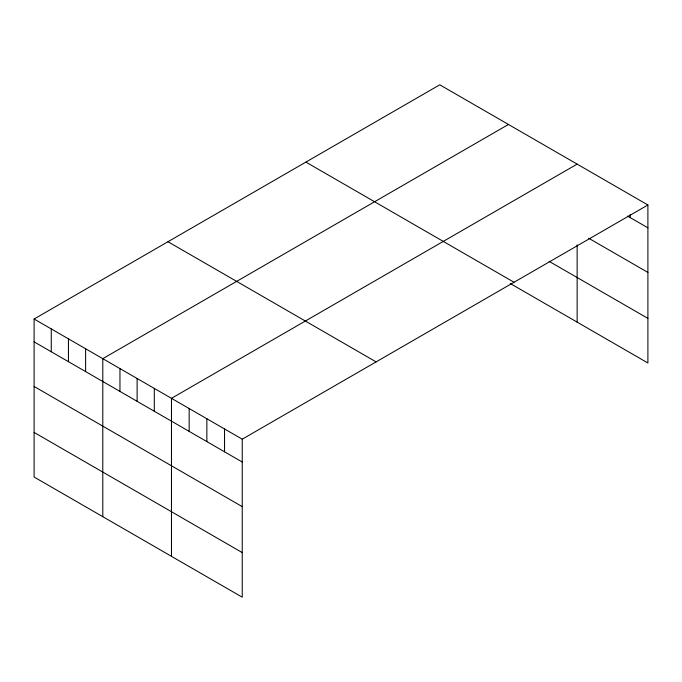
<?xml version="1.0" encoding="UTF-8"?>
<svg xmlns="http://www.w3.org/2000/svg" width="682" height="682" viewBox="0 0 682 682"><rect width="100%" height="100%" fill="white"/><g stroke="black" fill="none" stroke-linecap="round" stroke-linejoin="round"><path stroke-width="1.02" d="M647.9 204.975L242.238 439.182L242.238 597.193L34.1 477.025L34.1 319.014L439.762 84.807L647.9 204.975L647.9 362.986L510.255 283.516M508.448 124.465L102.786 358.672L102.786 516.675M577.134 164.123L171.472 398.331L171.472 556.333M627.551 216.075L647.9 227.814M588.634 238.206L647.9 272.425M549.112 261.342L647.9 318.375M305.894 162.094L514.032 282.263M167.968 241.726L376.106 361.895M34.1 319.014L242.238 439.182M34.1 341.853L242.238 462.021M34.1 386.464L242.238 506.632M34.1 432.414L242.238 552.582M630.211 214.489L630.211 217.601M577.134 244.838L577.134 322.126M224.548 428.969L224.548 451.808M206.859 418.757L206.859 441.595M189.161 408.544L189.161 431.382M154.303 388.416L154.303 411.255M137.125 378.501L137.125 401.34M119.955 368.587L119.955 391.425M85.617 348.758L85.617 371.596M68.439 338.843L68.439 361.682M51.269 328.929L51.269 351.767"/></g></svg>
